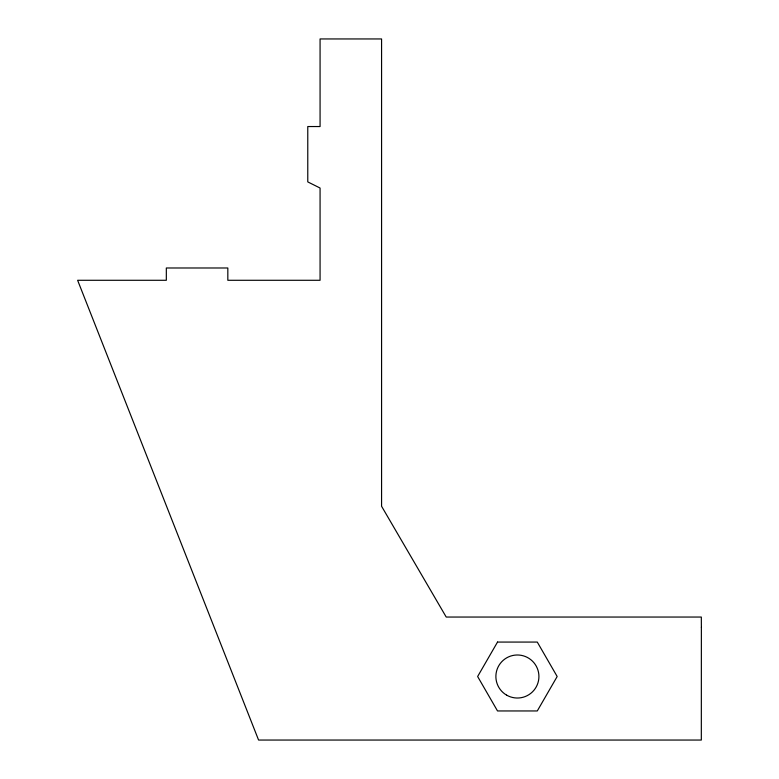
<?xml version="1.0" encoding="UTF-8"?>
<svg xmlns="http://www.w3.org/2000/svg" width="779" height="779" viewBox="0 0 779 779"><rect width="100%" height="100%" fill="white"/><g stroke="black" fill="none" stroke-linecap="round" stroke-linejoin="round"><path stroke-width="1.17" d="M701.373 627.299L701.324 740.05L258.579 740.05L77.627 280.284L166.326 280.284L166.326 267.986L227.828 267.986L227.828 280.284L320.072 280.284L320.072 188.031L307.773 181.906L307.773 126.539L320.072 126.539L320.072 38.95L381.574 38.95L381.574 506.253L446.221 617.046L701.324 617.046L701.373 627.299M497.518 642.071L477.634 676.513L497.518 710.954L537.286 710.954L557.17 676.513L537.286 642.071L497.518 642.071M506.642 695.15A21.53 21.53 0 0 0 538.922 676.513A21.53 21.53 0 0 0 506.642 657.865A21.53 21.53 0 0 0 506.642 695.15"/></g></svg>
